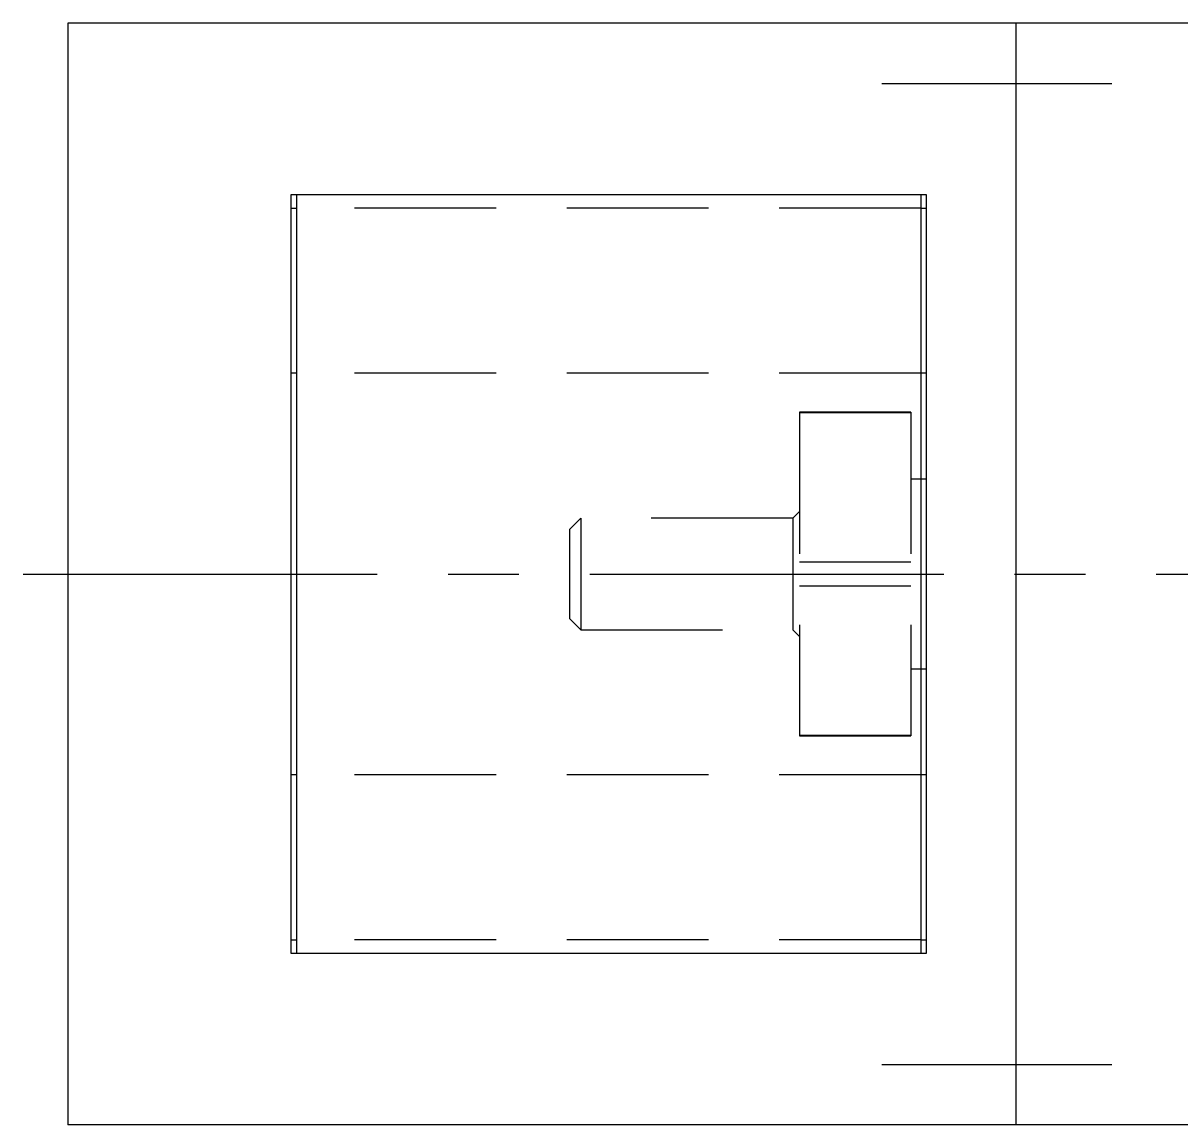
# Model space of a CAD drawing. Extents: x 0 to 474, y -8 to 389.
# Drawn here: x 117.1 to 169, y 191.4 to 240.8 of the extents above; entities that cross this region are included whole.
import ezdxf

# ---------------------------------------------------------------- set-up
doc = ezdxf.new("R2010")
doc.units = 0
doc.header["$LTSCALE"] = 0.5
doc.linetypes.add('CENTER', pattern=[50.8, 31.75, -6.35, 6.35, -6.35])
doc.linetypes.add('DASHED', pattern=[19.05, 12.7, -6.35])
for name, color, linetype in [('MSM_CENTER', 1, 'CENTER'), ('MSM_CONTINUOUS', 7, 'CONTINUOUS'), ('MSM_DASHED', 4, 'DASHED')]:
    doc.layers.add(name, color=color, linetype=linetype)

msp = doc.modelspace()

# ---------------------------------------------------------------- linework, layer by layer
at = {"layer": 'MSM_CENTER'}
for p, q in [((155.606, 238.146), (165.911, 238.146)), ((117.106, 216.146), (384.106, 216.146)), ((155.606, 194.146), (165.911, 194.146))]:
    msp.add_line(p, q, dxfattribs=at)
at = {"layer": 'MSM_CONTINUOUS'}
for p, q in [((119.106, 240.846), (119.106, 191.446)), ((172.106, 240.846), (119.106, 240.846)), ((161.606, 240.846), (161.606, 191.446)), ((129.106, 233.146), (129.106, 199.146)), ((157.606, 233.146), (129.106, 233.146)), ((129.356, 233.146), (129.356, 199.146)), ((157.356, 233.146), (157.356, 199.146)), ((157.606, 199.146), (157.606, 233.146)), ((129.106, 232.546), (129.356, 232.546)), ((157.356, 232.546), (157.606, 232.546)), ((129.356, 225.146), (129.106, 225.146)), ((157.606, 225.146), (157.356, 225.146)), ((157.606, 220.396), (157.356, 220.396)), ((157.356, 211.896), (157.606, 211.896)), ((129.356, 207.146), (129.106, 207.146)), ((157.606, 207.146), (157.356, 207.146)), ((129.106, 199.746), (129.356, 199.746)), ((157.356, 199.746), (157.606, 199.746)), ((129.106, 199.146), (157.606, 199.146)), ((172.106, 191.446), (119.106, 191.446))]:
    msp.add_line(p, q, dxfattribs=at)
at = {"layer": 'MSM_DASHED'}
for p, q in [((157.356, 232.546), (129.356, 232.546)), ((157.356, 225.146), (129.356, 225.146)), ((151.906, 223.396), (151.906, 208.896)), ((156.906, 223.396), (151.906, 223.396)), ((156.906, 223.375), (151.906, 223.375)), ((156.906, 223.396), (156.906, 208.896)), ((157.356, 220.396), (156.906, 220.396)), ((142.106, 218.646), (141.606, 218.146)), ((142.106, 218.646), (142.106, 213.646)), ((151.606, 218.646), (142.106, 218.646)), ((151.906, 218.946), (151.606, 218.646)), ((151.606, 218.646), (151.606, 213.646)), ((141.606, 218.146), (141.606, 214.146)), ((151.906, 216.695), (156.906, 216.695)), ((156.906, 215.597), (151.906, 215.597)), ((141.606, 214.146), (142.106, 213.646)), ((142.106, 213.646), (151.606, 213.646)), ((151.606, 213.646), (151.906, 213.346)), ((156.906, 211.896), (157.356, 211.896)), ((151.906, 208.917), (156.906, 208.917)), ((151.906, 208.896), (156.906, 208.896)), ((157.356, 207.146), (129.356, 207.146)), ((157.356, 199.746), (129.356, 199.746))]:
    msp.add_line(p, q, dxfattribs=at)

doc.saveas('drawing.dxf')
